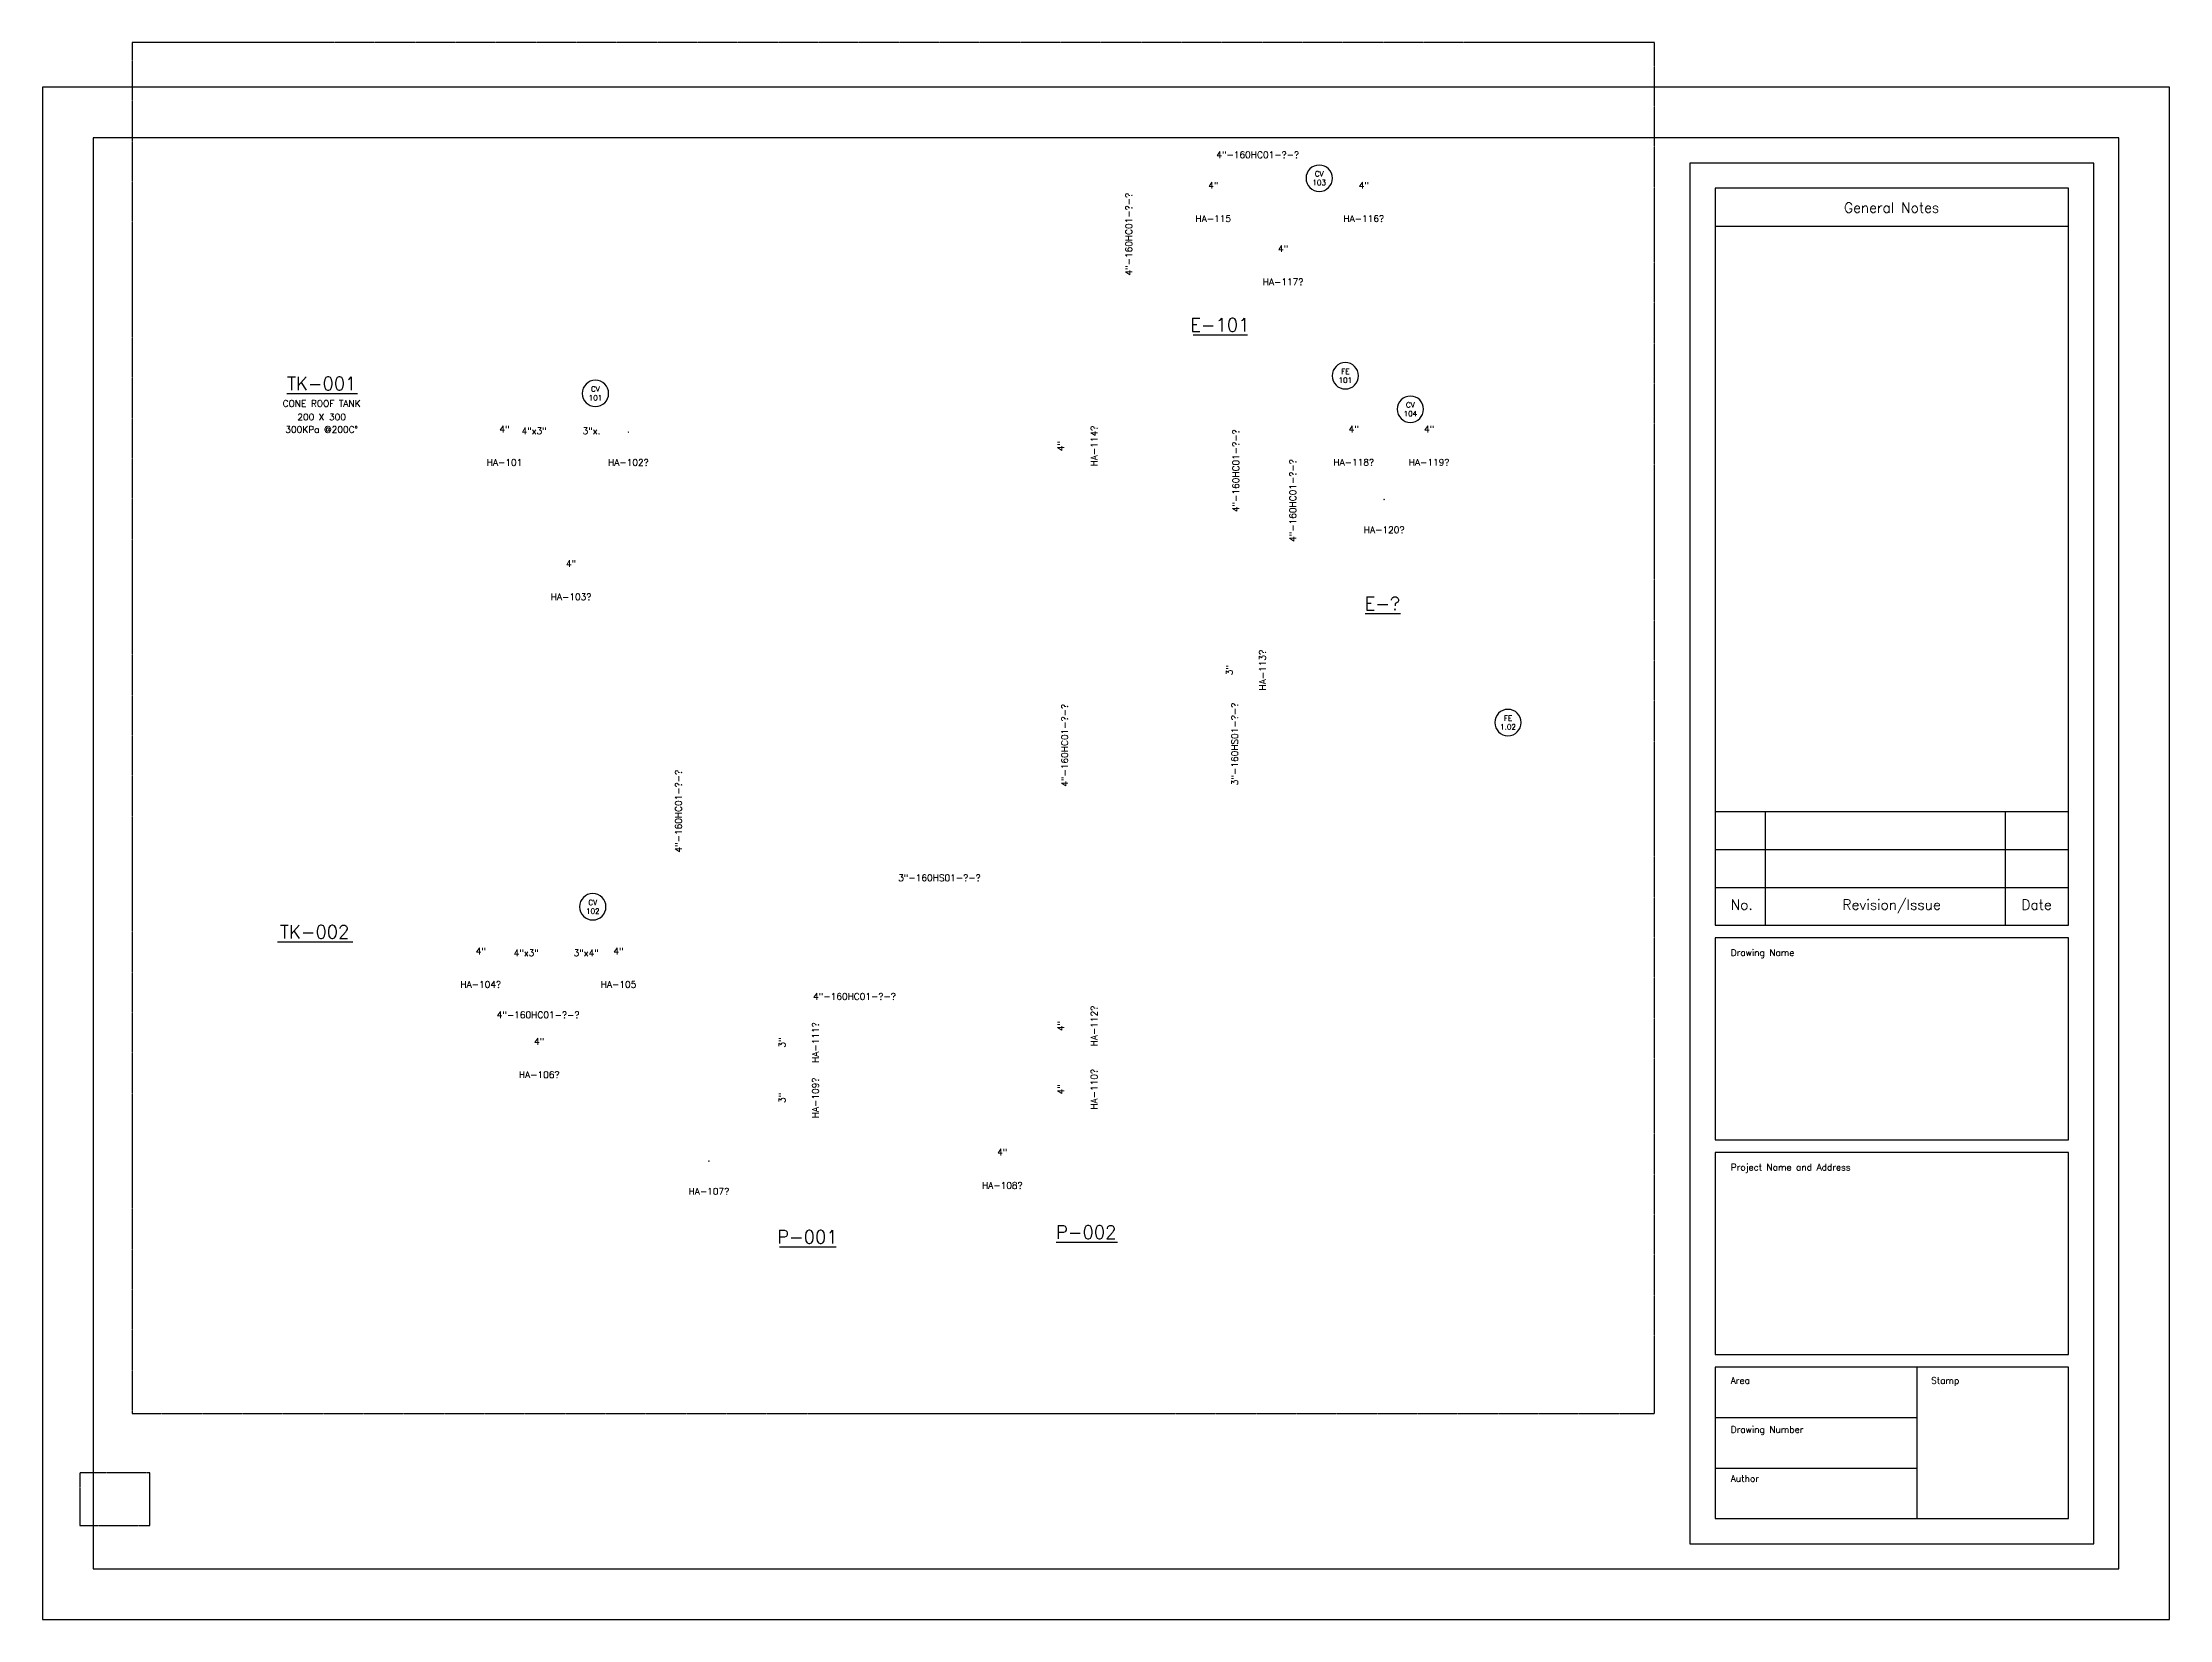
# Model space of a CAD drawing. Header units: inches. Extents: x -14 to 793, y -36 to 563.
import ezdxf
from ezdxf.enums import TextEntityAlignment as Align

# ---------------------------------------------------------------- set-up
doc = ezdxf.new("R2010")
doc.units = ezdxf.units.IN
doc.header["$MEASUREMENT"] = 0
doc.linetypes.add('HIDDEN2', pattern=[0.1875, 0.125, -0.0625])
doc.layers.add('Instrument', color=2, linetype='Continuous')
doc.layers.add('Text', color=7, linetype='Continuous')
doc.layers.add('no plot', color=41, linetype='HIDDEN2', plot=False)
doc.styles.add('Roman', font='romans')
doc.styles.get("Standard").update_dxf_attribs({"font": 'romans.shx', "height": 0.1})

# ---------------------------------------------------------------- blocks, each defined once
blk = doc.blocks.new('PID ISO A1 titleblock')
for p, q in [((806.83, 581.21), (0, 581.21)), ((0, 581.21), (0, 0)), ((806.83, 0), (806.83, 581.21)), ((787.68, 562.06), (19.15, 562.06)), ((19.15, 562.06), (19.15, 19.15)), ((787.68, 19.15), (787.68, 562.06)), ((778.1, 552.48), (624.89, 552.48)), ((624.89, 552.48), (624.89, 28.73)), ((778.1, 28.73), (778.1, 552.48)), ((768.52, 542.91), (634.46, 542.91)), ((634.46, 542.91), (634.46, 263.33)), ((768.52, 263.33), (768.52, 542.91)), ((634.46, 528.54), (768.52, 528.54)), ((634.46, 306.43), (768.52, 306.43)), ((653.61, 263.33), (653.61, 306.43)), ((744.58, 263.33), (744.58, 306.43)), ((634.46, 292.06), (768.52, 292.06)), ((634.46, 277.7), (768.52, 277.7)), ((634.46, 263.33), (768.52, 263.33)), ((768.52, 258.55), (634.46, 258.55)), ((634.46, 258.55), (634.46, 181.94)), ((768.52, 181.94), (768.52, 258.55)), ((634.46, 181.94), (768.52, 181.94)), ((768.52, 177.15), (634.46, 177.15)), ((634.46, 177.15), (634.46, 100.55)), ((768.52, 100.55), (768.52, 177.15)), ((634.46, 100.55), (768.52, 100.55)), ((768.52, 95.76), (634.46, 95.76)), ((634.46, 95.76), (634.46, 38.3)), ((711.07, 38.3), (711.07, 95.76)), ((768.52, 38.3), (768.52, 95.76)), ((634.46, 76.61), (711.07, 76.61)), ((634.46, 57.45), (711.07, 57.45)), ((634.46, 38.3), (768.52, 38.3)), ((624.89, 28.73), (778.1, 28.73)), ((19.15, 19.15), (787.68, 19.15)), ((0, 0), (806.83, 0))]:
    blk.add_line(p, q)
at = {"style": 'Roman'}
for s, height, p in [('General Notes', 3.8303, (701.43, 535.55)), ('No.', 3.83, (644.56, 271.13)), ('Revision/Issue', 3.8303, (701.43, 271.13)), ('Date', 3.83, (756.41, 271.13))]:
    blk.add_text(s, height=height, dxfattribs=at).set_placement(p, align=Align.MIDDLE_CENTER)
for s, height, p in [('Drawing Name', 2.4897, (640.42, 251.69)), ('Project Name and Address', 2.4897, (640.42, 170.3)), ('Area', 2.49, (640.42, 89.42)), ('Stamp', 2.49, (716.43, 89.42)), ('Drawing Number', 2.4897, (640.42, 70.82)), ('Author', 2.49, (640.42, 52.21))]:
    blk.add_text(s, height=height, dxfattribs=at).set_placement(p)
blk = doc.blocks.new('*U6')
at = {"color": 0, "linetype": 'ByBlock', "lineweight": -3}
blk.add_line((-0.529, -0.152), (0.546, -0.152), dxfattribs=at)
at = {"color": 0, "linetype": 'ByBlock', "lineweight": -2}
for tag, height, p in [('#(TargetObject.Tag)', 0.2, (0, 0)), ('#(TargetObject.Description)', 0.1, (0, -0.304)), ('#(Tanks.DesignPressure) @#(Tanks.DesignTemperature)', 0.1, (0, -0.698)), ('#(TargetObject.Width) X #(TargetObject.Height)', 0.1, (0, -0.508))]:
    blk.add_attdef(tag, text='', height=height, dxfattribs=at).set_placement(p, align=Align.MIDDLE)
blk = doc.blocks.new('*U11')
at = {"color": 0, "linetype": 'ByBlock', "lineweight": -3}
blk.add_line((-0.565, -0.152), (0.582, -0.152), dxfattribs=at)
at = {"color": 0, "linetype": 'ByBlock', "lineweight": -2}
blk.add_attdef('#(Equipment.Tag)', text='', height=0.2, dxfattribs=at).set_placement((0, 0), align=Align.MIDDLE)
blk = doc.blocks.new('*U9')
at = {"color": 0, "linetype": 'ByBlock', "lineweight": -3}
blk.add_line((-0.422, -0.152), (0.438, -0.152), dxfattribs=at)
at = {"color": 0, "linetype": 'ByBlock', "lineweight": -2}
blk.add_attdef('#(Equipment.Tag)', text='', height=0.2, dxfattribs=at).set_placement((0, 0), align=Align.MIDDLE)
blk = doc.blocks.new('*U10')
at = {"color": 0, "linetype": 'ByBlock', "lineweight": -3}
blk.add_line((-0.458, -0.152), (0.474, -0.152), dxfattribs=at)
at = {"color": 0, "linetype": 'ByBlock', "lineweight": -2}
blk.add_attdef('#(Equipment.Tag)', text='', height=0.2, dxfattribs=at).set_placement((0, 0), align=Align.MIDDLE)
blk = doc.blocks.new('Valve Label_block')
at = {"color": 0, "linetype": 'ByBlock', "lineweight": -2}
blk.add_attdef('#(TargetObject.Size)', text='', height=0.1, dxfattribs=at).set_placement((0, 0.1875), align=Align.BOTTOM_CENTER)
blk.add_attdef('#(TargetObject.Tag)', text='', height=0.1, dxfattribs=at).set_placement((0, -0.1875), align=Align.TOP_CENTER)
blk = doc.blocks.new('Pipeline Tag_block')
at = {"color": 0, "linetype": 'ByBlock', "lineweight": -2}
blk.add_attdef('#(TargetObject.Tag)', text='', height=0.1, dxfattribs=at).set_placement((0, 0), align=Align.MIDDLE_CENTER)
blk = doc.blocks.new('AdjacentPipeReducerStyle_block')
at = {"color": 0, "linetype": 'ByBlock', "lineweight": -2}
blk.add_attdef('#(PipeLines.Size)x#(PipeLines.Size)', text='', height=0.1, dxfattribs=at).set_placement((0, 0), align=Align.MIDDLE_CENTER)
blk = doc.blocks.new('*U22')
at = {"color": 0, "linetype": 'ByBlock', "lineweight": -2}
for start, end in [(0, 180), (180, 0)]:
    blk.add_arc((0, 0), 0.25, start, end, dxfattribs=at)
blk.add_wipeout([(-0.12, 0.149), (0.125, 0.151), (0.125, 0.024), (-0.12, 0.024)], dxfattribs=at)
blk.add_wipeout([(-0.118, -0.024), (0.122, -0.024), (0.122, -0.155), (-0.118, -0.155)], dxfattribs=at)
for tag, p in [('#(TargetObject.Type)', (0, 0.083)), ('#(TargetObject.LoopNumber)', (0, -0.083))]:
    blk.add_attdef(tag, text='', height=0.1, dxfattribs=at).set_placement(p, align=Align.MIDDLE_CENTER)
blk = doc.blocks.new('*U23')
at = {"color": 0, "linetype": 'ByBlock', "lineweight": -2}
for start, end in [(0, 180), (180, 0)]:
    blk.add_arc((0, 0), 0.25, start, end, dxfattribs=at)
blk.add_wipeout([(-0.12, 0.149), (0.125, 0.151), (0.125, 0.024), (-0.12, 0.024)], dxfattribs=at)
blk.add_wipeout([(-0.136, -0.024), (0.14, -0.024), (0.14, -0.155), (-0.136, -0.155)], dxfattribs=at)
for tag, p in [('#(TargetObject.Type)', (0, 0.083)), ('#(TargetObject.LoopNumber)', (0, -0.083))]:
    blk.add_attdef(tag, text='', height=0.1, dxfattribs=at).set_placement(p, align=Align.MIDDLE_CENTER)
blk = doc.blocks.new('*U27')
at = {"color": 0, "linetype": 'ByBlock', "lineweight": -3}
blk.add_line((-0.261, -0.152), (0.277, -0.152), dxfattribs=at)
at = {"color": 0, "linetype": 'ByBlock', "lineweight": -2}
blk.add_attdef('#(Equipment.Tag)', text='', height=0.2, dxfattribs=at).set_placement((0, 0), align=Align.MIDDLE)
blk = doc.blocks.new('*U28')
at = {"color": 0, "linetype": 'ByBlock', "lineweight": -3}
blk.add_line((-0.404, -0.152), (0.42, -0.152), dxfattribs=at)
at = {"color": 0, "linetype": 'ByBlock', "lineweight": -2}
blk.add_attdef('#(Equipment.Tag)', text='', height=0.2, dxfattribs=at).set_placement((0, 0), align=Align.MIDDLE)
blk = doc.blocks.new('*U32')
at = {"color": 0, "linetype": 'ByBlock', "lineweight": -2}
for start, end in [(0, 180), (180, 0)]:
    blk.add_arc((0, 0), 0.25, start, end, dxfattribs=at)
blk.add_wipeout([(-0.102, 0.149), (0.107, 0.151), (0.107, 0.024), (-0.102, 0.024)], dxfattribs=at)
blk.add_wipeout([(-0.118, -0.024), (0.122, -0.024), (0.122, -0.155), (-0.118, -0.155)], dxfattribs=at)
for tag, p in [('#(TargetObject.Type)', (0, 0.083)), ('#(TargetObject.LoopNumber)', (0, -0.083))]:
    blk.add_attdef(tag, text='', height=0.1, dxfattribs=at).set_placement(p, align=Align.MIDDLE_CENTER)
blk = doc.blocks.new('*U31')
at = {"color": 0, "linetype": 'ByBlock', "lineweight": -2}
for start, end in [(0, 180), (180, 0)]:
    blk.add_arc((0, 0), 0.25, start, end, dxfattribs=at)
blk.add_wipeout([(-0.102, 0.149), (0.107, 0.151), (0.107, 0.024), (-0.102, 0.024)], dxfattribs=at)
blk.add_wipeout([(-0.153, -0.024), (0.158, -0.024), (0.158, -0.155), (-0.153, -0.155)], dxfattribs=at)
for tag, p in [('#(TargetObject.Type)', (0, 0.083)), ('#(TargetObject.LoopNumber)', (0, -0.083))]:
    blk.add_attdef(tag, text='', height=0.1, dxfattribs=at).set_placement(p, align=Align.MIDDLE_CENTER)

msp = doc.modelspace()

# ---------------------------------------------------------------- linework, layer by layer
at = {"layer": 'no plot'}
for points in [[(19.75, 42.5), (597.25, 42.5), (597.25, 562.5), (19.75, 562.5)], [(0, 0), (26.56, 0), (26.56, 19.94), (0, 19.94)]]:
    msp.add_lwpolyline(points, close=True, dxfattribs=at)

# ---------------------------------------------------------------- block references
msp.add_blockref('PID ISO A1 titleblock', (-14.19, -35.68))
at = {"xscale": 25, "yscale": 25, "zscale": 25}
for p, values in [((172.29, 415.16), {'#(PipeLines.Size)x#(PipeLines.Size)': '4"x3"'}), ((194.04, 415.16), {'#(PipeLines.Size)x#(PipeLines.Size)': '3"x.'}), ((169.29, 217.16), {'#(PipeLines.Size)x#(PipeLines.Size)': '4"x3"'}), ((192.04, 217.16), {'#(PipeLines.Size)x#(PipeLines.Size)': '3"x4"'})]:
    msp.add_blockref('AdjacentPipeReducerStyle_block', p, dxfattribs=at).add_auto_attribs(values)
at = {"layer": 'Text', "xscale": 25, "yscale": 25, "zscale": 25}
for name, p, values in [('Pipeline Tag_block', (446.77, 519.93), {'#(TargetObject.Tag)': '4"-160HC01-?-?'}), ('Valve Label_block', (429.93, 501.64), {'#(TargetObject.Size)': '4"', '#(TargetObject.Tag)': 'HA-115'}), ('Valve Label_block', (487, 501.64), {'#(TargetObject.Size)': '4"', '#(TargetObject.Tag)': 'HA-116?'}), ('Valve Label_block', (456.39, 477.63), {'#(TargetObject.Size)': '4"', '#(TargetObject.Tag)': 'HA-117?'}), ('*U28', (432.4, 455.45), {'#(Equipment.Tag)': 'E-101'}), ('*U6', (91.68, 433.16), {'#(TargetObject.Tag)': 'TK-001', '#(TargetObject.Description)': 'CONE ROOF TANK', '#(TargetObject.Width) X #(TargetObject.Height)': '200 X 300', '#(Tanks.DesignPressure) @#(Tanks.DesignTemperature)': '300KPa @200C°'}), ('Valve Label_block', (161.04, 409.16), {'#(TargetObject.Size)': '4"', '#(TargetObject.Tag)': 'HA-101'}), ('Valve Label_block', (208.04, 409.16), {'#(TargetObject.Size)': '.', '#(TargetObject.Tag)': 'HA-102?'}), ('Valve Label_block', (483.2, 409.19), {'#(TargetObject.Size)': '4"', '#(TargetObject.Tag)': 'HA-118?'}), ('Valve Label_block', (494.75, 383.58), {'#(TargetObject.Size)': '.', '#(TargetObject.Tag)': 'HA-120?'}), ('Valve Label_block', (186.29, 358.16), {'#(TargetObject.Size)': '4"', '#(TargetObject.Tag)': 'HA-103?'}), ('*U27', (494.04, 349.68), {'#(Equipment.Tag)': 'E-?'}), ('Pipeline Tag_block', (326.04, 245.66), {'#(TargetObject.Tag)': '3"-160HS01-?-?'}), ('*U11', (89.01, 225.14), {'#(Equipment.Tag)': 'TK-002'}), ('Valve Label_block', (152.04, 211.16), {'#(TargetObject.Size)': '4"', '#(TargetObject.Tag)': 'HA-104?'}), ('Valve Label_block', (204.29, 211.16), {'#(TargetObject.Size)': '4"', '#(TargetObject.Tag)': 'HA-105'}), ('Pipeline Tag_block', (293.82, 200.66), {'#(TargetObject.Tag)': '4"-160HC01-?-?'}), ('Pipeline Tag_block', (173.79, 193.66), {'#(TargetObject.Tag)': '4"-160HC01-?-?'}), ('Valve Label_block', (174.22, 176.91), {'#(TargetObject.Size)': '4"', '#(TargetObject.Tag)': 'HA-106?'}), ('Valve Label_block', (238.59, 132.66), {'#(TargetObject.Size)': '.', '#(TargetObject.Tag)': 'HA-107?'}), ('Valve Label_block', (349.87, 134.89), {'#(TargetObject.Size)': '4"', '#(TargetObject.Tag)': 'HA-108?'}), ('*U10', (381.73, 111.22), {'#(Equipment.Tag)': 'P-002'}), ('*U9', (275.94, 109.49), {'#(Equipment.Tag)': 'P-001'})]:
    msp.add_blockref(name, p, dxfattribs=at).add_auto_attribs(values)
at = {"layer": 'Text', "xscale": 25, "yscale": 25, "zscale": 25, "rotation": 90}
for name, p, values in [('Pipeline Tag_block', (397.85, 489.79), {'#(TargetObject.Tag)': '4"-160HC01-?-?'}), ('Valve Label_block', (378.79, 409.41), {'#(TargetObject.Size)': '4"', '#(TargetObject.Tag)': 'HA-114?'}), ('Pipeline Tag_block', (438.44, 400.07), {'#(TargetObject.Tag)': '4"-160HC01-?-?'}), ('Pipeline Tag_block', (460.06, 388.75), {'#(TargetObject.Tag)': '4"-160HC01-?-?'}), ('Valve Label_block', (442.69, 324.43), {'#(TargetObject.Size)': '3"', '#(TargetObject.Tag)': 'HA-113?'}), ('Pipeline Tag_block', (373.54, 295.91), {'#(TargetObject.Tag)': '4"-160HC01-?-?'}), ('Pipeline Tag_block', (438.04, 296.43), {'#(TargetObject.Tag)': '3"-160HS01-?-?'}), ('Pipeline Tag_block', (227.04, 270.91), {'#(TargetObject.Tag)': '4"-160HC01-?-?'}), ('Valve Label_block', (378.79, 189.41), {'#(TargetObject.Size)': '4"', '#(TargetObject.Tag)': 'HA-112?'}), ('Valve Label_block', (273.04, 183.16), {'#(TargetObject.Size)': '3"', '#(TargetObject.Tag)': 'HA-111?'}), ('Valve Label_block', (273.04, 162.16), {'#(TargetObject.Size)': '3"', '#(TargetObject.Tag)': 'HA-109?'}), ('Valve Label_block', (378.79, 165.41), {'#(TargetObject.Size)': '4"', '#(TargetObject.Tag)': 'HA-110?'})]:
    msp.add_blockref(name, p, dxfattribs=at).add_auto_attribs(values)

# ---------------------------------------------------------------- next in the draw order: block references
at = {"layer": 'Instrument', "linetype": 'ByBlock', "xscale": 20, "yscale": 20, "zscale": 20}
for name, p, values in [('*U23', (470.11, 511.02), {'#(TargetObject.Type)': 'CV', '#(TargetObject.LoopNumber)': '103'}), ('*U32', (480.01, 436.09), {'#(TargetObject.Type)': 'FE', '#(TargetObject.LoopNumber)': '101'}), ('*U22', (195.54, 429.41), {'#(TargetObject.Type)': 'CV', '#(TargetObject.LoopNumber)': '101'}), ('*U23', (504.69, 423.39), {'#(TargetObject.Type)': 'CV', '#(TargetObject.LoopNumber)': '104'}), ('*U31', (541.71, 304.55), {'#(TargetObject.Type)': 'FE', '#(TargetObject.LoopNumber)': '1.02'}), ('*U23', (194.54, 234.66), {'#(TargetObject.Type)': 'CV', '#(TargetObject.LoopNumber)': '102'})]:
    msp.add_blockref(name, p, dxfattribs=at).add_auto_attribs(values)

# ---------------------------------------------------------------- next in the draw order: block references
at = {"layer": 'Text', "xscale": 25, "yscale": 25, "zscale": 25}
msp.add_blockref('Valve Label_block', (511.79, 409.19), dxfattribs=at).add_auto_attribs({'#(TargetObject.Size)': '4"', '#(TargetObject.Tag)': 'HA-119?'})

doc.saveas('drawing.dxf')
